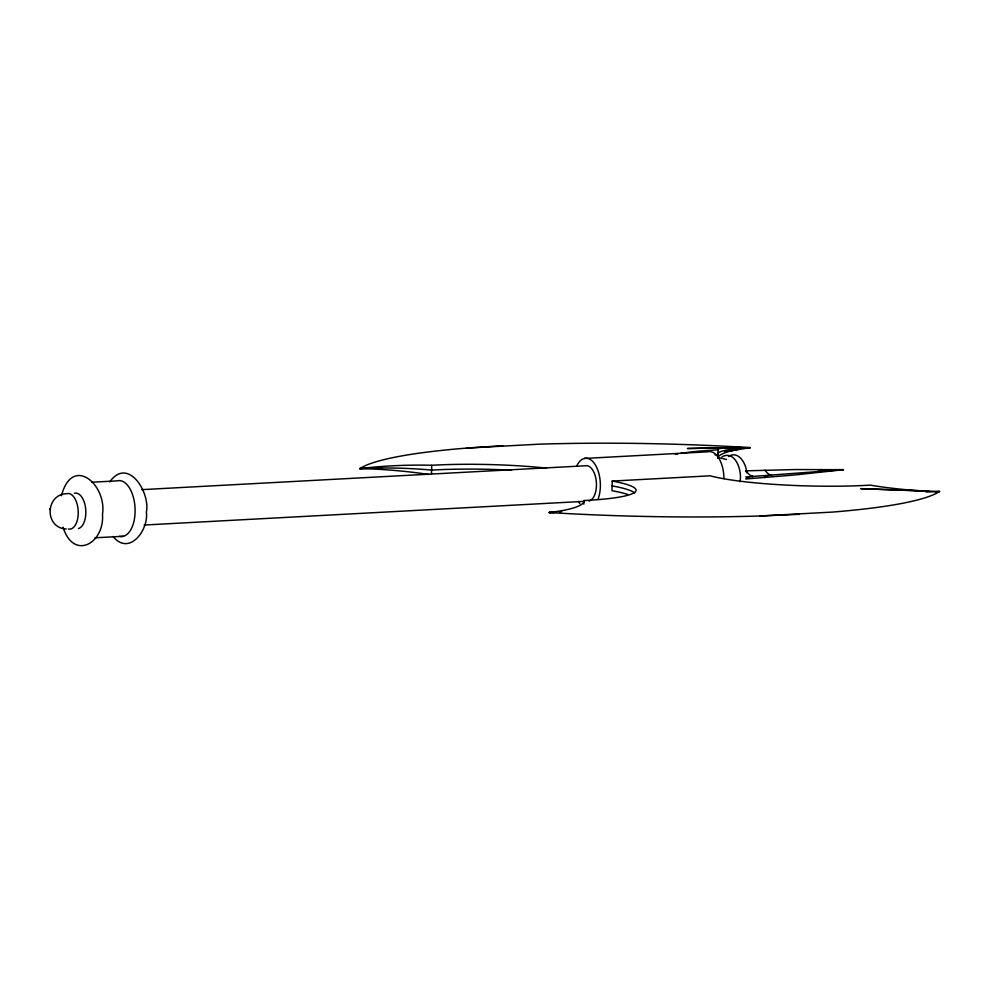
<?xml version="1.0" encoding="UTF-8"?>
<svg xmlns="http://www.w3.org/2000/svg" width="989" height="989" viewBox="0 0 989 989"><rect width="100%" height="100%" fill="white"/><g stroke="black" fill="none" stroke-linecap="round" stroke-linejoin="round"><path stroke-width="1.48" d="M431.501 473.706L431.723 465.287A105.526 13.487 1.5 0 1 546.534 468.143M583.831 504.143L583.918 500.533A105.526 13.487 1.5 0 0 612.216 481.074L710.102 475.808A110.978 14.192 1.5 0 0 870.283 485.129A65.027 8.159 5.5 0 0 923.133 490.927L939.55 491.484A311.387 39.807 1.5 0 1 832.726 512.067L759.725 515.998A311.387 39.807 1.5 0 1 548.969 512.512A69.527 12.931 -0.4 0 0 583.918 500.533M612.216 481.074L611.968 490.692A105.526 13.487 1.5 0 1 627.57 494.401M717.866 458.29L718.076 449.871A65.027 4.315 3.3 0 1 735.903 447.572L750.268 447.658A64.878 8.295 1.5 0 0 717.952 454.68A110.978 14.192 1.5 0 0 714.985 454.829M66.263 528.991C44.233 528.027 45.135 494.179 66.832 493.684A17.839 9.383 86.9 0 1 78.218 511.189A17.839 9.383 86.9 0 1 68.365 529.016M739.883 481.742C742.591 471.691 735.556 449.451 721.945 456.831M49.623 509.545L49.71 508.705M61.454 495.736C72.296 454.359 107.121 484.647 102.485 514.428C104.649 543.171 73.779 561.122 63.036 527.248M109.742 481.927C128.014 456.028 150.563 492.881 146.36 512.067C148.919 529.671 129.336 556.584 113.105 536.483M728.522 456.473C738.499 449.946 746.547 464.138 746.608 472.73M725.184 451.676L750.268 447.658A311.387 39.807 1.5 0 0 539.524 444.16L466.511 448.091A311.387 39.807 1.5 0 0 359.687 468.675A69.527 8.641 5.4 0 1 428.67 474.46M725.098 451.639L740.291 449.055M843.382 469.713L794.971 474.955L745.842 478.96M935.631 491.966L939.55 491.484A64.878 8.295 1.5 0 1 925.988 492.028M745.793 476.97L843.493 469.676L795.119 469.552L746.052 470.826A24.972 13.141 86.9 0 1 745.496 471.333M466.511 448.091L502.746 445.705M91.779 482.224L117.184 480.864A28.001 14.736 86.9 0 1 135.06 508.334A28.001 14.736 86.9 0 1 119.582 536.335M584.215 458.463L707.765 451.812A25.257 13.29 86.9 0 1 723.923 478.577M141.687 489.654L585.043 465.794A17.839 9.383 86.9 0 1 596.243 480.975A17.839 9.383 86.9 0 1 589.024 501.102M144.122 525.035L584.412 501.349M95.031 537.793L123.44 536.273M759.725 515.998L799.05 514.329M843.271 469.627L818.398 470.282M735.903 447.572L687.392 448.512L740.328 447.547M923.133 490.927L860.727 488.653L928.844 491.212M718.125 457.437L726.507 459.514M431.723 465.287A69.527 9.099 -2.4 0 0 359.687 468.675A69.366 8.864 1.5 0 1 431.6 470.096A105.526 13.487 1.5 0 1 511.498 470.22M675.363 454.408A110.978 14.192 1.5 0 1 677.91 453.902M680.667 453.407A110.978 14.192 1.5 0 1 718.076 449.871M717.631 458.34A65.027 12.276 -0.4 0 1 735.841 449.871M612.092 485.883A105.526 13.487 1.5 0 1 634.629 492.881M554.285 512.586A69.527 4.809 3.4 0 1 548.969 512.512A69.366 8.864 1.5 0 0 554.297 512.215M561.653 511.634A69.366 8.864 1.5 0 1 559.292 511.845M74.435 493.276A17.839 9.383 86.9 0 1 85.635 508.457A17.839 9.383 86.9 0 1 78.415 528.571M579.814 503.586A25.257 13.29 86.9 0 1 578.404 501.435M576.859 465.757A25.257 13.29 86.9 0 1 594.982 464.348A25.257 13.29 86.9 0 1 598.246 498.641M746.052 470.826A24.972 13.141 86.9 0 0 753.185 476.574A24.972 13.141 86.9 0 0 746.398 478.453M765.041 470.171A22.722 11.955 86.9 0 0 771.531 475.4A22.722 11.955 86.9 0 0 764.856 477.576A22.722 11.955 86.9 0 0 764.373 476.883M837.065 470.232A2.93 1.545 86.9 0 1 836.237 469.565M839.698 470.096A1.459 0.766 86.9 0 0 839.278 469.75A1.459 0.766 86.9 0 0 839.71 469.614A1.459 0.766 86.9 0 0 840.131 469.948"/></g></svg>
